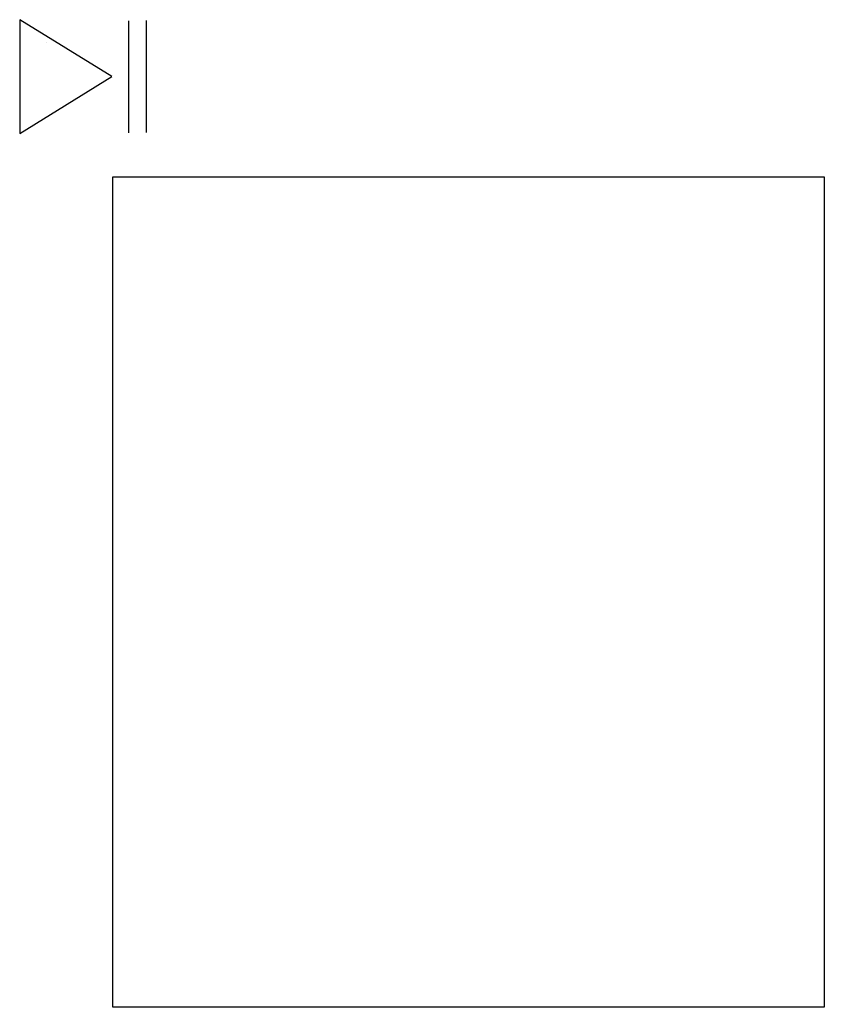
# Model space of a CAD drawing. Extents: x 138 to 1933, y -1621 to 582.
import ezdxf

# ---------------------------------------------------------------- set-up
doc = ezdxf.new("R2010")
doc.units = 0
doc.layers.add('Ebene_1', color=7, linetype='CONTINUOUS')
doc.layers.add('icon', color=7, linetype='CONTINUOUS')

msp = doc.modelspace()

# ---------------------------------------------------------------- linework, layer by layer
at = {"layer": 'Ebene_1', "color": 7}
for points in [[(197.831262, 531.756794), (197.831262, 531.756794)], [(346.121443, 232.245246), (1933.016835, 232.245246), (1933.016835, -1620.978775), (346.121443, -1620.978775)]]:
    msp.add_lwpolyline(points, close=True, dxfattribs=at)
at = {"layer": 'icon', "color": 7}
msp.add_lwpolyline([(138.095393, 582.468636), (138.095393, 328.636205), (343.194945, 455.552419)], close=True, dxfattribs=at)
for points in [[(381.02434, 580.412957), (381.02434, 330.285203)], [(420.323386, 580.838655), (420.323386, 330.71091)]]:
    msp.add_lwpolyline(points, dxfattribs=at)

doc.saveas('drawing.dxf')
